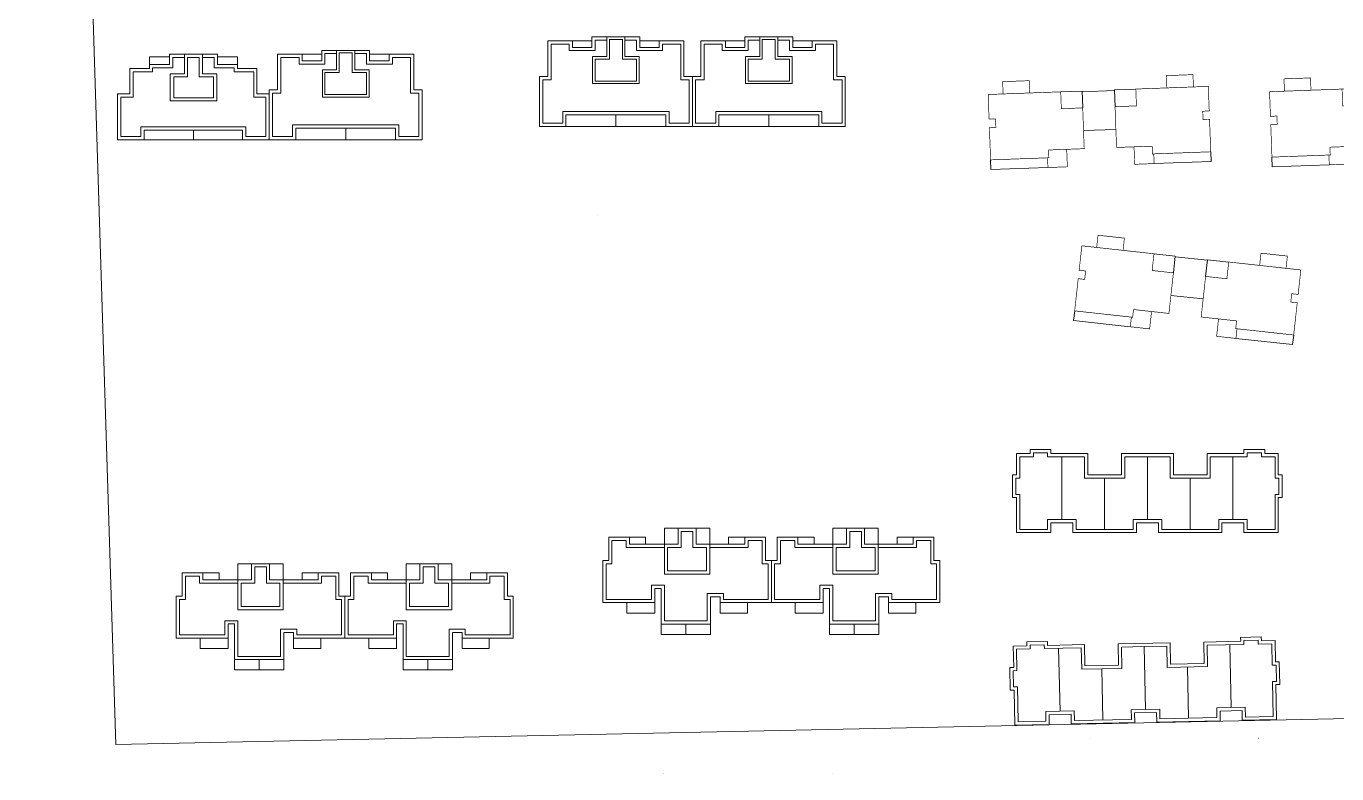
# Model space of a CAD drawing. Extents: x 65861 to 180383, y -19954 to 24543.
# Drawn here: x 120739 to 122762, y -13709 to -12555 of the extents above; entities that cross this region are included whole.
import ezdxf

# ---------------------------------------------------------------- set-up
doc = ezdxf.new("R2010")
doc.units = 0
doc.header["$LTSCALE"] = 1000
doc.header["$MEASUREMENT"] = 0
doc.layers.add('140', color=2, linetype='Continuous', lineweight=5)
doc.layers.add('DingDianTu', color=5, linetype='Continuous', lineweight=0)

# ---------------------------------------------------------------- blocks, each defined once
blk = doc.blocks.new('dafasfd')
at = {"layer": 'DingDianTu', "color": 7}
for points in [[(36368038, 16363912), (36371127, 16365074), (36372042, 16362641)], [(36369878, 16352210), (36361642, 16349110), (36361113, 16350514)]]:
    blk.add_lwpolyline(points, dxfattribs=at)
at = {"layer": 'DingDianTu', "color": 7, "const_width": 100}
blk.add_lwpolyline([(36368038, 16363912), (36368954, 16361479), (36372042, 16362641), (36374261, 16356745), (36369114, 16354807), (36369537, 16353684), (36361113, 16350514), (36359352, 16355194), (36360288, 16355546), (36359830, 16356763), (36358894, 16356410), (36357556, 16359967)], close=True, dxfattribs=at)
for points in [[(36363546, 16362221), (36362876, 16363999), (36359039, 16362555), (36359708, 16360777)], [(36371734, 16355794), (36372686, 16353267), (36369878, 16352210), (36369350, 16353614)]]:
    blk.add_lwpolyline(points, dxfattribs=at)
blk = doc.blocks.new('*E58')
at = {"layer": 'DingDianTu', "color": 252, "xscale": 0.001000002024510444, "yscale": 0.001000000163912773, "zscale": 0.001, "rotation": 339.3761177849276}
blk.add_blockref('dafasfd', (22613, -20413), dxfattribs=at)
blk = doc.blocks.new('*E57')
at = {"layer": 'DingDianTu', "color": 7, "xscale": 0.001000002024510444, "yscale": 0.001000000163912773, "zscale": 0.001, "rotation": 339.3761177849276}
blk.add_blockref('dafasfd', (22613, -20413), dxfattribs=at)
blk = doc.blocks.new('*E56')
at = {"layer": 'DingDianTu', "color": 7, "xscale": 0.001000002024510444, "yscale": 0.001000000163912773, "zscale": 0.001, "rotation": 339.3761177849276}
blk.add_blockref('dafasfd', (22613, -20413), dxfattribs=at)
blk = doc.blocks.new('*E55')
at = {"layer": 'DingDianTu', "color": 7, "xscale": 0.001000002024510444, "yscale": 0.001000000163912773, "zscale": 0.001, "rotation": 339.3761177849276}
blk.add_blockref('dafasfd', (22613, -20413), dxfattribs=at)
blk = doc.blocks.new('*E52')
at = {"layer": 'DingDianTu', "color": 7, "xscale": 0.001000002024510444, "yscale": 0.001000000163912773, "zscale": 0.001, "rotation": 339.3761177849276}
blk.add_blockref('dafasfd', (22613, -20413), dxfattribs=at)
blk = doc.blocks.new('*E50')
at = {"layer": 'DingDianTu', "color": 7, "xscale": 0.001000002024510444, "yscale": 0.001000000163912773, "zscale": 0.001, "rotation": 339.3761177849276}
blk.add_blockref('dafasfd', (22612.58, -20413.34), dxfattribs=at)
blk = doc.blocks.new('*E49')
at = {"layer": 'DingDianTu', "color": 7, "xscale": 0.001000002024510444, "yscale": 0.001000000163912773, "zscale": 0.001, "rotation": 339.3761177849276}
blk.add_blockref('dafasfd', (22612.58, -20413.34), dxfattribs=at)
blk = doc.blocks.new('*E36')
at = {"layer": 'DingDianTu', "color": 7, "xscale": 0.001000002024510444, "yscale": 0.001000000163912773, "zscale": 0.001, "rotation": 339.3761177849276}
blk.add_blockref('dafasfd', (22612.58, -20413.34), dxfattribs=at)
blk = doc.blocks.new('*E35')
at = {"layer": 'DingDianTu', "color": 7, "xscale": 0.001000002024510444, "yscale": 0.001000000163912773, "zscale": 0.001, "rotation": 339.3761177849276}
blk.add_blockref('dafasfd', (22612.58, -20413.34), dxfattribs=at)
blk = doc.blocks.new('*E34')
at = {"layer": 'DingDianTu', "color": 7, "xscale": 0.001000002024510444, "yscale": 0.001000000163912773, "zscale": 0.001, "rotation": 339.3761177849276}
blk.add_blockref('dafasfd', (22612.58, -20413.34), dxfattribs=at)

msp = doc.modelspace()

# ---------------------------------------------------------------- linework, layer by layer
at = {"layer": '140', "color": 7}
for p, q in [((120739.4, -9191.2), (120877.5, -13663.5)), ((121544.4, -12632.6), (121544.4, -12577.6)), ((121544.4, -12577.6), (121582.4, -12577.6)), ((121580.4, -12577.6), (121582.4, -12577.6)), ((121582.4, -12577.6), (121582.4, -12587.6)), ((121582.4, -12577.6), (121612.4, -12577.6)), ((121612.4, -12587.6), (121612.4, -12571.6)), ((121612.4, -12571.6), (121686.4, -12571.6)), ((121617.4, -12592.6), (121617.4, -12576.6)), ((121617.4, -12576.6), (121635.4, -12576.6)), ((121635.4, -12571.6), (121635.4, -12601.6)), ((121639.4, -12575.6), (121639.4, -12605.6)), ((121659.4, -12575.6), (121639.4, -12575.6)), ((121659.4, -12605.6), (121659.4, -12575.6)), ((121663.4, -12601.6), (121663.4, -12571.6)), ((121663.4, -12576.6), (121681.4, -12576.6)), ((121681.4, -12576.6), (121681.4, -12592.6)), ((121686.4, -12571.6), (121686.4, -12587.6)), ((121716.4, -12577.6), (121686.4, -12577.6)), ((121716.4, -12587.6), (121716.4, -12577.6)), ((121716.4, -12577.6), (121754.4, -12577.6)), ((121754.4, -12577.6), (121754.4, -12632.6)), ((121780.4, -12632.6), (121780.4, -12577.6)), ((121780.4, -12577.6), (121818.4, -12577.6)), ((121816.4, -12577.6), (121818.4, -12577.6)), ((121818.4, -12577.6), (121818.4, -12587.6)), ((121818.4, -12577.6), (121848.4, -12577.6)), ((121848.4, -12587.6), (121848.4, -12571.6)), ((121848.4, -12571.6), (121922.4, -12571.6)), ((121853.4, -12592.6), (121853.4, -12576.6)), ((121853.4, -12576.6), (121871.4, -12576.6)), ((121871.4, -12571.6), (121871.4, -12601.6)), ((121875.4, -12575.6), (121875.4, -12605.6)), ((121895.4, -12575.6), (121875.4, -12575.6)), ((121895.4, -12605.6), (121895.4, -12575.6)), ((121899.4, -12601.6), (121899.4, -12571.6)), ((121899.4, -12576.6), (121917.4, -12576.6)), ((121917.4, -12576.6), (121917.4, -12592.6)), ((121922.4, -12571.6), (121922.4, -12587.6)), ((121952.4, -12577.6), (121922.4, -12577.6)), ((121952.4, -12587.6), (121952.4, -12577.6)), ((121952.4, -12577.6), (121990.4, -12577.6)), ((121990.4, -12577.6), (121990.4, -12632.6)), ((120960.4, -12598.3), (120960.4, -12614.3)), ((121034.4, -12598.3), (120960.4, -12598.3)), ((120983.4, -12598.3), (120983.4, -12627.3)), ((121011.4, -12628.3), (121011.4, -12598.3)), ((121034.4, -12614.3), (121034.4, -12598.3)), ((121127.4, -12653.3), (121127.4, -12598.3)), ((121127.4, -12598.3), (121165.4, -12598.3)), ((121163.4, -12598.3), (121165.4, -12598.3)), ((121165.4, -12598.3), (121165.4, -12608.3)), ((121165.4, -12598.3), (121195.4, -12598.3)), ((121195.4, -12608.3), (121195.4, -12592.3)), ((121195.4, -12592.3), (121269.4, -12592.3)), ((121200.4, -12613.3), (121200.4, -12597.3)), ((121200.4, -12597.3), (121218.4, -12597.3)), ((121218.4, -12592.3), (121218.4, -12622.3)), ((121222.4, -12596.3), (121222.4, -12626.3)), ((121242.4, -12596.3), (121222.4, -12596.3)), ((121242.4, -12626.3), (121242.4, -12596.3)), ((121246.4, -12622.3), (121246.4, -12592.3)), ((121246.4, -12597.3), (121264.4, -12597.3)), ((121264.4, -12597.3), (121264.4, -12613.3)), ((121269.4, -12592.3), (121269.4, -12608.3)), ((121299.4, -12598.3), (121269.4, -12598.3)), ((121299.4, -12608.3), (121299.4, -12598.3)), ((121299.4, -12598.3), (121337.4, -12598.3)), ((121337.4, -12598.3), (121337.4, -12653.3)), ((121549.4, -12637.6), (121549.4, -12582.6)), ((121549.4, -12582.6), (121577.4, -12582.6)), ((121577.4, -12582.6), (121577.4, -12592.6)), ((121577.4, -12592.6), (121617.4, -12592.6)), ((121582.4, -12587.6), (121612.4, -12587.6)), ((121681.4, -12592.6), (121721.4, -12592.6)), ((121686.4, -12587.6), (121716.4, -12587.6)), ((121721.4, -12592.6), (121721.4, -12582.6)), ((121721.4, -12582.6), (121749.4, -12582.6)), ((121749.4, -12582.6), (121749.4, -12637.6)), ((121785.4, -12637.6), (121785.4, -12582.6)), ((121785.4, -12582.6), (121813.4, -12582.6)), ((121813.4, -12582.6), (121813.4, -12592.6)), ((121813.4, -12592.6), (121853.4, -12592.6)), ((121818.4, -12587.6), (121848.4, -12587.6)), ((121917.4, -12592.6), (121957.4, -12592.6)), ((121922.4, -12587.6), (121952.4, -12587.6)), ((121957.4, -12592.6), (121957.4, -12582.6)), ((121957.4, -12582.6), (121985.4, -12582.6)), ((121985.4, -12582.6), (121985.4, -12637.6)), ((120929.4, -12620.3), (120899.4, -12620.3)), ((120899.4, -12620.3), (120899.4, -12659.3)), ((120929.4, -12614.3), (120929.4, -12602.3)), ((120929.4, -12602.3), (120960.4, -12602.3)), ((120960.4, -12614.3), (120929.4, -12614.3)), ((120929.4, -12614.3), (120929.4, -12620.3)), ((120965.4, -12619.3), (120934.4, -12619.3)), ((120934.4, -12619.3), (120934.4, -12625.3)), ((120983.4, -12603.3), (120965.4, -12603.3)), ((120965.4, -12603.3), (120965.4, -12619.3)), ((120988.4, -12603.3), (120988.4, -12633.3)), ((121006.4, -12603.3), (120988.4, -12603.3)), ((121006.4, -12633.3), (121006.4, -12603.3)), ((121029.4, -12603.3), (121011.4, -12603.3)), ((121029.4, -12619.3), (121029.4, -12603.3)), ((121060.4, -12619.3), (121029.4, -12619.3)), ((121065.4, -12602.3), (121034.4, -12602.3)), ((121065.4, -12614.3), (121034.4, -12614.3)), ((121060.4, -12625.3), (121060.4, -12619.3)), ((121065.4, -12614.3), (121065.4, -12602.3)), ((121065.4, -12620.3), (121065.4, -12614.3)), ((121095.4, -12620.3), (121065.4, -12620.3)), ((121095.4, -12659.3), (121095.4, -12620.3)), ((121132.4, -12658.3), (121132.4, -12603.3)), ((121132.4, -12603.3), (121160.4, -12603.3)), ((121160.4, -12603.3), (121160.4, -12613.3)), ((121160.4, -12613.3), (121200.4, -12613.3)), ((121165.4, -12608.3), (121195.4, -12608.3)), ((121264.4, -12613.3), (121304.4, -12613.3)), ((121269.4, -12608.3), (121299.4, -12608.3)), ((121304.4, -12613.3), (121304.4, -12603.3)), ((121304.4, -12603.3), (121332.4, -12603.3)), ((121332.4, -12603.3), (121332.4, -12658.3)), ((121635.4, -12601.6), (121613.4, -12601.6)), ((121613.4, -12601.6), (121613.4, -12643.6)), ((121639.4, -12605.6), (121617.4, -12605.6)), ((121617.4, -12605.6), (121617.4, -12639.6)), ((121681.4, -12605.6), (121659.4, -12605.6)), ((121685.4, -12601.6), (121663.4, -12601.6)), ((121681.4, -12639.6), (121681.4, -12605.6)), ((121685.4, -12643.6), (121685.4, -12601.6)), ((121871.4, -12601.6), (121849.4, -12601.6)), ((121849.4, -12601.6), (121849.4, -12643.6)), ((121875.4, -12605.6), (121853.4, -12605.6)), ((121853.4, -12605.6), (121853.4, -12639.6)), ((121917.4, -12605.6), (121895.4, -12605.6)), ((121921.4, -12601.6), (121899.4, -12601.6)), ((121917.4, -12639.6), (121917.4, -12605.6)), ((121921.4, -12643.6), (121921.4, -12601.6)), ((120934.4, -12625.3), (120904.4, -12625.3)), ((120904.4, -12625.3), (120904.4, -12664.3)), ((120962.4, -12628.3), (120961.4, -12628.3)), ((120961.4, -12628.3), (120961.4, -12669.3)), ((120983.4, -12628.3), (120962.4, -12628.3)), ((120988.4, -12633.3), (120967.4, -12633.3)), ((120967.4, -12633.3), (120967.4, -12665.3)), ((120983.4, -12627.3), (120983.4, -12628.3)), ((121028.4, -12633.3), (121006.4, -12633.3)), ((121012.4, -12628.3), (121011.4, -12628.3)), ((121033.4, -12628.3), (121012.4, -12628.3)), ((121028.4, -12665.3), (121028.4, -12633.3)), ((121033.4, -12629.3), (121033.4, -12628.3)), ((121033.4, -12670.3), (121033.4, -12629.3)), ((121090.4, -12625.3), (121060.4, -12625.3)), ((121090.4, -12664.3), (121090.4, -12625.3)), ((121218.4, -12622.3), (121196.4, -12622.3)), ((121196.4, -12622.3), (121196.4, -12664.3)), ((121222.4, -12626.3), (121200.4, -12626.3)), ((121200.4, -12626.3), (121200.4, -12660.3)), ((121264.4, -12626.3), (121242.4, -12626.3)), ((121268.4, -12622.3), (121246.4, -12622.3)), ((121264.4, -12660.3), (121264.4, -12626.3)), ((121268.4, -12664.3), (121268.4, -12622.3)), ((121531.4, -12709.6), (121531.4, -12632.6)), ((121531.4, -12632.6), (121544.4, -12632.6)), ((121536.4, -12704.6), (121536.4, -12637.6)), ((121536.4, -12637.6), (121549.4, -12637.6)), ((121617.4, -12639.6), (121681.4, -12639.6)), ((121749.4, -12637.6), (121762.4, -12637.6)), ((121754.4, -12632.6), (121767.4, -12632.6)), ((121762.4, -12637.6), (121762.4, -12704.6)), ((121767.4, -12709.6), (121767.4, -12632.6)), ((121767.4, -12632.6), (121780.4, -12632.6)), ((121767.4, -12632.6), (121767.4, -12709.6)), ((121772.4, -12704.6), (121772.4, -12637.6)), ((121772.4, -12637.6), (121785.4, -12637.6)), ((121853.4, -12639.6), (121917.4, -12639.6)), ((121985.4, -12637.6), (121998.4, -12637.6)), ((121990.4, -12632.6), (122003.4, -12632.6)), ((121998.4, -12637.6), (121998.4, -12704.6)), ((122003.4, -12632.6), (122003.4, -12709.6)), ((120899.4, -12659.3), (120880.4, -12659.3)), ((120880.4, -12659.3), (120880.4, -12730.3)), ((121114.4, -12659.3), (121095.4, -12659.3)), ((121114.4, -12730.3), (121114.4, -12653.3)), ((121114.4, -12653.3), (121127.4, -12653.3)), ((121114.4, -12730.3), (121114.4, -12659.3)), ((121119.4, -12725.3), (121119.4, -12658.3)), ((121119.4, -12658.3), (121132.4, -12658.3)), ((121200.4, -12660.3), (121264.4, -12660.3)), ((121332.4, -12658.3), (121345.4, -12658.3)), ((121337.4, -12653.3), (121350.4, -12653.3)), ((121345.4, -12658.3), (121345.4, -12725.3)), ((121350.4, -12653.3), (121350.4, -12730.3)), ((121613.4, -12642.6), (121613.4, -12643.6)), ((121613.4, -12643.6), (121685.4, -12643.6)), ((121684.4, -12643.6), (121685.4, -12643.6)), ((121849.4, -12642.6), (121849.4, -12643.6)), ((121849.4, -12643.6), (121921.4, -12643.6)), ((121920.4, -12643.6), (121921.4, -12643.6)), ((122418.8, -12654.2), (122368.8, -12656)), ((120904.4, -12664.3), (120885.4, -12664.3)), ((120885.4, -12664.3), (120885.4, -12725.3)), ((120961.4, -12669.3), (120961.4, -12670.3)), ((120961.4, -12670.3), (121032.4, -12670.3)), ((120967.4, -12665.3), (121028.4, -12665.3)), ((121032.4, -12670.3), (121033.4, -12670.3)), ((121109.4, -12664.3), (121090.4, -12664.3)), ((121109.4, -12725.3), (121109.4, -12664.3)), ((121196.4, -12663.3), (121196.4, -12664.3)), ((121196.4, -12664.3), (121268.4, -12664.3)), ((121267.4, -12664.3), (121268.4, -12664.3)), ((121649.4, -12686.6), (121567.4, -12686.6)), ((121567.4, -12686.6), (121567.4, -12704.6)), ((121649.4, -12691.6), (121572.4, -12691.6)), ((121572.4, -12691.6), (121572.4, -12709.6)), ((121731.4, -12686.6), (121649.4, -12686.6)), ((121726.4, -12691.6), (121649.4, -12691.6)), ((121649.4, -12691.6), (121649.4, -12709.6)), ((121726.4, -12709.6), (121726.4, -12691.6)), ((121731.4, -12704.6), (121731.4, -12686.6)), ((121885.4, -12686.6), (121803.4, -12686.6)), ((121803.4, -12686.6), (121803.4, -12704.6)), ((121885.4, -12691.6), (121808.4, -12691.6)), ((121808.4, -12691.6), (121808.4, -12709.6)), ((121967.4, -12686.6), (121885.4, -12686.6)), ((121962.4, -12691.6), (121885.4, -12691.6)), ((121885.4, -12691.6), (121885.4, -12709.6)), ((121962.4, -12709.6), (121962.4, -12691.6)), ((121967.4, -12704.6), (121967.4, -12686.6)), ((120916.4, -12725.3), (120916.4, -12710.3)), ((120916.4, -12710.3), (121078.4, -12710.3)), ((120921.4, -12730.3), (120921.4, -12715.3)), ((120921.4, -12715.3), (121073.4, -12715.3)), ((120997.4, -12715.3), (120997.4, -12730.3)), ((121073.4, -12715.3), (121073.4, -12730.3)), ((121078.4, -12710.3), (121078.4, -12725.3)), ((121232.4, -12707.3), (121150.4, -12707.3)), ((121150.4, -12707.3), (121150.4, -12725.3)), ((121232.4, -12712.3), (121155.4, -12712.3)), ((121155.4, -12712.3), (121155.4, -12730.3)), ((121314.4, -12707.3), (121232.4, -12707.3)), ((121309.4, -12712.3), (121232.4, -12712.3)), ((121232.4, -12712.3), (121232.4, -12730.3)), ((121309.4, -12730.3), (121309.4, -12712.3)), ((121314.4, -12725.3), (121314.4, -12707.3)), ((121572.4, -12709.6), (121531.4, -12709.6)), ((121567.4, -12704.6), (121536.4, -12704.6)), ((121649.4, -12709.6), (121572.4, -12709.6)), ((121649.4, -12709.6), (121726.4, -12709.6)), ((121767.4, -12709.6), (121726.4, -12709.6)), ((121762.4, -12704.6), (121731.4, -12704.6)), ((121808.4, -12709.6), (121767.4, -12709.6)), ((121803.4, -12704.6), (121772.4, -12704.6)), ((121885.4, -12709.6), (121808.4, -12709.6)), ((121885.4, -12709.6), (121962.4, -12709.6)), ((122003.4, -12709.6), (121962.4, -12709.6)), ((121998.4, -12704.6), (121967.4, -12704.6)), ((122421, -12714.2), (122371, -12716)), ((120880.4, -12730.3), (120921.4, -12730.3)), ((120885.4, -12725.3), (120916.4, -12725.3)), ((120921.4, -12730.3), (121073.4, -12730.3)), ((121073.4, -12730.3), (121114.4, -12730.3)), ((121078.4, -12725.3), (121109.4, -12725.3)), ((121155.4, -12730.3), (121114.4, -12730.3)), ((121150.4, -12725.3), (121119.4, -12725.3)), ((121232.4, -12730.3), (121155.4, -12730.3)), ((121232.4, -12730.3), (121309.4, -12730.3)), ((121350.4, -12730.3), (121309.4, -12730.3)), ((121345.4, -12725.3), (121314.4, -12725.3)), ((122562.2, -12916.2), (122512.5, -12910.8)), ((122555.7, -12975.9), (122506, -12970.4)), ((122267.7, -13247.5), (122267.7, -13214.5)), ((122267.7, -13214.5), (122288.7, -13214.5)), ((122272.7, -13252.5), (122272.7, -13219.5)), ((122272.7, -13219.5), (122293.7, -13219.5)), ((122288.7, -13214.5), (122288.7, -13208.5)), ((122288.7, -13208.5), (122320.7, -13208.5)), ((122293.7, -13219.5), (122293.7, -13213.5)), ((122293.7, -13213.5), (122315.7, -13213.5)), ((122315.7, -13213.5), (122315.7, -13219.5)), ((122315.7, -13219.5), (122372.7, -13219.5)), ((122320.7, -13208.5), (122320.7, -13214.5)), ((122320.7, -13214.5), (122377.7, -13214.5)), ((122337.7, -13316.5), (122337.7, -13219.5)), ((122372.7, -13219.5), (122372.7, -13252.5)), ((122377.7, -13214.5), (122377.7, -13247.5)), ((122429.7, -13247.5), (122429.7, -13214.5)), ((122429.7, -13214.5), (122509.7, -13214.5)), ((122434.7, -13252.5), (122434.7, -13219.5)), ((122434.7, -13219.5), (122469.7, -13219.5)), ((122469.7, -13316.5), (122469.7, -13219.5)), ((122469.7, -13316.5), (122469.7, -13219.5)), ((122469.7, -13316.5), (122469.7, -13219.5)), ((122469.7, -13316.5), (122469.7, -13219.5)), ((122504.7, -13219.5), (122469.7, -13219.5)), ((122504.7, -13252.5), (122504.7, -13219.5)), ((122509.7, -13214.5), (122509.7, -13247.5)), ((122561.7, -13247.5), (122561.7, -13214.5)), ((122561.7, -13214.5), (122618.7, -13214.5)), ((122623.7, -13219.5), (122566.7, -13219.5)), ((122566.7, -13219.5), (122566.7, -13252.5)), ((122601.7, -13316.5), (122601.7, -13219.5)), ((122618.7, -13214.5), (122618.7, -13208.5)), ((122618.7, -13208.5), (122650.7, -13208.5)), ((122645.7, -13213.5), (122623.7, -13213.5)), ((122623.7, -13213.5), (122623.7, -13219.5)), ((122645.7, -13219.5), (122645.7, -13213.5)), ((122666.7, -13219.5), (122645.7, -13219.5)), ((122650.7, -13208.5), (122650.7, -13214.5)), ((122650.7, -13214.5), (122671.7, -13214.5)), ((122666.7, -13252.5), (122666.7, -13219.5)), ((122671.7, -13214.5), (122671.7, -13247.5)), ((122261.7, -13282.5), (122261.7, -13247.5)), ((122261.7, -13247.5), (122267.7, -13247.5)), ((122377.7, -13247.5), (122429.7, -13247.5)), ((122509.7, -13247.5), (122561.7, -13247.5)), ((122671.7, -13247.5), (122677.7, -13247.5)), ((122677.7, -13247.5), (122677.7, -13282.5)), ((122266.7, -13277.5), (122266.7, -13252.5)), ((122266.7, -13252.5), (122272.7, -13252.5)), ((122372.7, -13252.5), (122434.7, -13252.5)), ((122403.7, -13252.5), (122403.7, -13331.5)), ((122403.7, -13252.5), (122403.7, -13331.5)), ((122566.7, -13252.5), (122504.7, -13252.5)), ((122535.7, -13252.5), (122535.7, -13331.5)), ((122535.7, -13252.5), (122535.7, -13331.5)), ((122672.7, -13252.5), (122666.7, -13252.5)), ((122672.7, -13277.5), (122672.7, -13252.5)), ((122267.7, -13282.5), (122261.7, -13282.5)), ((122272.7, -13277.5), (122266.7, -13277.5)), ((122267.7, -13336.5), (122267.7, -13282.5)), ((122272.7, -13331.5), (122272.7, -13277.5)), ((122666.7, -13331.5), (122666.7, -13277.5)), ((122666.7, -13277.5), (122672.7, -13277.5)), ((122677.7, -13282.5), (122671.7, -13282.5)), ((122671.7, -13282.5), (122671.7, -13336.5)), ((122359.7, -13316.5), (122315.7, -13316.5)), ((122315.7, -13316.5), (122315.7, -13331.5)), ((122354.7, -13321.5), (122320.7, -13321.5)), ((122320.7, -13321.5), (122320.7, -13336.5)), ((122354.7, -13336.5), (122354.7, -13321.5)), ((122359.7, -13331.5), (122359.7, -13316.5)), ((122469.7, -13316.5), (122447.7, -13316.5)), ((122447.7, -13316.5), (122447.7, -13329)), ((122486.7, -13321.5), (122452.7, -13321.5)), ((122452.7, -13321.5), (122452.7, -13336.5)), ((122469.7, -13316.5), (122491.7, -13316.5)), ((122486.7, -13336.5), (122486.7, -13321.5)), ((122491.7, -13316.5), (122491.7, -13329)), ((122579.7, -13331.5), (122579.7, -13316.5)), ((122579.7, -13316.5), (122623.7, -13316.5)), ((122618.7, -13321.5), (122584.7, -13321.5)), ((122584.7, -13321.5), (122584.7, -13336.5)), ((122618.7, -13336.5), (122618.7, -13321.5)), ((122623.7, -13316.5), (122623.7, -13331.5)), ((121638.3, -13343.6), (121670.3, -13343.6)), ((121638.3, -13379.6), (121638.3, -13343.6)), ((121643.3, -13384.6), (121643.3, -13348.6)), ((121643.3, -13348.6), (121665.3, -13348.6)), ((121665.3, -13348.6), (121665.3, -13359.6)), ((121670.3, -13343.6), (121670.3, -13354.6)), ((121670.3, -13343.6), (121695.3, -13343.6)), ((121695.3, -13343.6), (121695.3, -13354.6)), ((121724.3, -13354.6), (121724.3, -13329.6)), ((121724.3, -13329.6), (121745.3, -13329.6)), ((121745.3, -13354.6), (121745.3, -13329.6)), ((121745.3, -13329.6), (121773.3, -13329.6)), ((121768.3, -13334.6), (121750.3, -13334.6)), ((121750.3, -13334.6), (121750.3, -13359.6)), ((121768.3, -13359.6), (121768.3, -13334.6)), ((121773.3, -13329.6), (121773.3, -13354.6)), ((121773.3, -13329.6), (121794.3, -13329.6)), ((121794.3, -13329.6), (121794.3, -13354.6)), ((121823.3, -13354.6), (121823.3, -13343.6)), ((121823.3, -13343.6), (121848.3, -13343.6)), ((121848.3, -13354.6), (121848.3, -13343.6)), ((121848.3, -13343.6), (121880.3, -13343.6)), ((121853.3, -13359.6), (121853.3, -13348.6)), ((121853.3, -13348.6), (121875.3, -13348.6)), ((121875.3, -13348.6), (121875.3, -13384.6)), ((121880.3, -13343.6), (121880.3, -13379.6)), ((121898.3, -13343.6), (121930.3, -13343.6)), ((121898.3, -13379.6), (121898.3, -13343.6)), ((121903.3, -13384.6), (121903.3, -13348.6)), ((121903.3, -13348.6), (121925.3, -13348.6)), ((121925.3, -13348.6), (121925.3, -13359.6)), ((121930.3, -13343.6), (121930.3, -13354.6)), ((121930.3, -13343.6), (121955.3, -13343.6)), ((121955.3, -13343.6), (121955.3, -13354.6)), ((121984.3, -13354.6), (121984.3, -13329.6)), ((121984.3, -13329.6), (122005.3, -13329.6)), ((122005.3, -13354.6), (122005.3, -13329.6)), ((122005.3, -13329.6), (122033.3, -13329.6)), ((122028.3, -13334.6), (122010.3, -13334.6)), ((122010.3, -13334.6), (122010.3, -13359.6)), ((122028.3, -13359.6), (122028.3, -13334.6)), ((122033.3, -13329.6), (122033.3, -13354.6)), ((122033.3, -13329.6), (122054.3, -13329.6)), ((122054.3, -13329.6), (122054.3, -13354.6)), ((122083.3, -13354.6), (122083.3, -13343.6)), ((122083.3, -13343.6), (122108.3, -13343.6)), ((122108.3, -13354.6), (122108.3, -13343.6)), ((122108.3, -13343.6), (122140.3, -13343.6)), ((122113.3, -13359.6), (122113.3, -13348.6)), ((122113.3, -13348.6), (122135.3, -13348.6)), ((122135.3, -13348.6), (122135.3, -13384.6)), ((122140.3, -13343.6), (122140.3, -13379.6)), ((122320.7, -13336.5), (122267.7, -13336.5)), ((122315.7, -13331.5), (122272.7, -13331.5)), ((122403.7, -13336.5), (122354.7, -13336.5)), ((122447.7, -13331.5), (122359.7, -13331.5)), ((122452.7, -13336.5), (122403.7, -13336.5)), ((122447.7, -13329), (122447.7, -13331.5)), ((122584.7, -13336.5), (122486.7, -13336.5)), ((122491.7, -13329), (122491.7, -13331.5)), ((122491.7, -13331.5), (122579.7, -13331.5)), ((122671.7, -13336.5), (122618.7, -13336.5)), ((122623.7, -13331.5), (122666.7, -13331.5)), ((121665.3, -13359.6), (121724.3, -13359.6)), ((121670.3, -13354.6), (121745.3, -13354.6)), ((121724.3, -13354.6), (121724.3, -13400.6)), ((121729.3, -13359.6), (121729.3, -13395.6)), ((121750.3, -13359.6), (121729.3, -13359.6)), ((121789.3, -13359.6), (121768.3, -13359.6)), ((121773.3, -13354.6), (121848.3, -13354.6)), ((121789.3, -13395.6), (121789.3, -13359.6)), ((121794.3, -13400.6), (121794.3, -13354.6)), ((121794.3, -13359.6), (121853.3, -13359.6)), ((121925.3, -13359.6), (121984.3, -13359.6)), ((121930.3, -13354.6), (122005.3, -13354.6)), ((121984.3, -13354.6), (121984.3, -13400.6)), ((121989.3, -13359.6), (121989.3, -13395.6)), ((122010.3, -13359.6), (121989.3, -13359.6)), ((122049.3, -13359.6), (122028.3, -13359.6)), ((122033.3, -13354.6), (122108.3, -13354.6)), ((122049.3, -13395.6), (122049.3, -13359.6)), ((122054.3, -13400.6), (122054.3, -13354.6)), ((122054.3, -13359.6), (122113.3, -13359.6)), ((121066, -13409.5), (121066, -13384.5)), ((121066, -13384.5), (121087, -13384.5)), ((121087, -13409.5), (121087, -13384.5)), ((121087, -13384.5), (121115, -13384.5)), ((121115, -13384.5), (121115, -13409.5)), ((121115, -13384.5), (121136, -13384.5)), ((121136, -13384.5), (121136, -13409.5)), ((121326, -13409.5), (121326, -13384.5)), ((121326, -13384.5), (121347, -13384.5)), ((121347, -13409.5), (121347, -13384.5)), ((121347, -13384.5), (121375, -13384.5)), ((121375, -13384.5), (121375, -13409.5)), ((121375, -13384.5), (121396, -13384.5)), ((121396, -13384.5), (121396, -13409.5)), ((121629.3, -13444.6), (121629.3, -13379.6)), ((121629.3, -13379.6), (121638.3, -13379.6)), ((121634.3, -13439.6), (121634.3, -13384.6)), ((121634.3, -13384.6), (121643.3, -13384.6)), ((121875.3, -13384.6), (121884.3, -13384.6)), ((121880.3, -13379.6), (121889.3, -13379.6)), ((121884.3, -13384.6), (121884.3, -13439.6)), ((121889.3, -13444.6), (121889.3, -13379.6)), ((121889.3, -13379.6), (121898.3, -13379.6)), ((121889.3, -13379.6), (121889.3, -13444.6)), ((121894.3, -13439.6), (121894.3, -13384.6)), ((121894.3, -13384.6), (121903.3, -13384.6)), ((122135.3, -13384.6), (122144.3, -13384.6)), ((122140.3, -13379.6), (122149.3, -13379.6)), ((122144.3, -13384.6), (122144.3, -13439.6)), ((122149.3, -13379.6), (122149.3, -13444.6)), ((120980, -13398.5), (121012, -13398.5)), ((120980, -13434.5), (120980, -13398.5)), ((120985, -13439.5), (120985, -13403.5)), ((120985, -13403.5), (121007, -13403.5)), ((121007, -13403.5), (121007, -13414.5)), ((121012, -13398.5), (121012, -13409.5)), ((121012, -13398.5), (121037, -13398.5)), ((121012, -13409.5), (121087, -13409.5)), ((121037, -13398.5), (121037, -13409.5)), ((121066, -13409.5), (121066, -13455.5)), ((121110, -13389.5), (121092, -13389.5)), ((121092, -13389.5), (121092, -13414.5)), ((121110, -13414.5), (121110, -13389.5)), ((121115, -13409.5), (121190, -13409.5)), ((121136, -13455.5), (121136, -13409.5)), ((121165, -13409.5), (121165, -13398.5)), ((121165, -13398.5), (121190, -13398.5)), ((121190, -13409.5), (121190, -13398.5)), ((121190, -13398.5), (121222, -13398.5)), ((121195, -13414.5), (121195, -13403.5)), ((121195, -13403.5), (121217, -13403.5)), ((121217, -13403.5), (121217, -13439.5)), ((121222, -13398.5), (121222, -13434.5)), ((121240, -13398.5), (121272, -13398.5)), ((121240, -13434.5), (121240, -13398.5)), ((121245, -13439.5), (121245, -13403.5)), ((121245, -13403.5), (121267, -13403.5)), ((121267, -13403.5), (121267, -13414.5)), ((121272, -13398.5), (121272, -13409.5)), ((121272, -13398.5), (121297, -13398.5)), ((121272, -13409.5), (121347, -13409.5)), ((121297, -13398.5), (121297, -13409.5)), ((121326, -13409.5), (121326, -13455.5)), ((121370, -13389.5), (121352, -13389.5)), ((121352, -13389.5), (121352, -13414.5)), ((121370, -13414.5), (121370, -13389.5)), ((121375, -13409.5), (121450, -13409.5)), ((121396, -13455.5), (121396, -13409.5)), ((121425, -13409.5), (121425, -13398.5)), ((121425, -13398.5), (121450, -13398.5)), ((121450, -13409.5), (121450, -13398.5)), ((121450, -13398.5), (121482, -13398.5)), ((121455, -13414.5), (121455, -13403.5)), ((121455, -13403.5), (121477, -13403.5)), ((121477, -13403.5), (121477, -13439.5)), ((121482, -13398.5), (121482, -13434.5)), ((121724.3, -13400.6), (121794.3, -13400.6)), ((121729.3, -13395.6), (121789.3, -13395.6)), ((121984.3, -13400.6), (122054.3, -13400.6)), ((121989.3, -13395.6), (122049.3, -13395.6)), ((121007, -13414.5), (121066, -13414.5)), ((121071, -13414.5), (121071, -13450.5)), ((121092, -13414.5), (121071, -13414.5)), ((121131, -13414.5), (121110, -13414.5)), ((121131, -13450.5), (121131, -13414.5)), ((121136, -13414.5), (121195, -13414.5)), ((121267, -13414.5), (121326, -13414.5)), ((121331, -13414.5), (121331, -13450.5)), ((121352, -13414.5), (121331, -13414.5)), ((121391, -13414.5), (121370, -13414.5)), ((121391, -13450.5), (121391, -13414.5)), ((121396, -13414.5), (121455, -13414.5)), ((121724.3, -13417.6), (121704.3, -13417.6)), ((121704.3, -13417.6), (121704.3, -13439.6)), ((121719.3, -13422.6), (121709.3, -13422.6)), ((121709.3, -13422.6), (121709.3, -13444.6)), ((121719.3, -13477.6), (121719.3, -13422.6)), ((121724.3, -13472.6), (121724.3, -13417.6)), ((121984.3, -13417.6), (121964.3, -13417.6)), ((121964.3, -13417.6), (121964.3, -13439.6)), ((121979.3, -13422.6), (121969.3, -13422.6)), ((121969.3, -13422.6), (121969.3, -13444.6)), ((121979.3, -13477.6), (121979.3, -13422.6)), ((121984.3, -13472.6), (121984.3, -13417.6)), ((120971, -13499.5), (120971, -13434.5)), ((120971, -13434.5), (120980, -13434.5)), ((120976, -13494.5), (120976, -13439.5)), ((120976, -13439.5), (120985, -13439.5)), ((121217, -13439.5), (121226, -13439.5)), ((121222, -13434.5), (121231, -13434.5)), ((121226, -13439.5), (121226, -13494.5)), ((121231, -13499.5), (121231, -13434.5)), ((121231, -13434.5), (121240, -13434.5)), ((121231, -13434.5), (121231, -13499.5)), ((121236, -13494.5), (121236, -13439.5)), ((121236, -13439.5), (121245, -13439.5)), ((121477, -13439.5), (121486, -13439.5)), ((121482, -13434.5), (121491, -13434.5)), ((121486, -13439.5), (121486, -13494.5)), ((121491, -13434.5), (121491, -13499.5)), ((121709.3, -13444.6), (121629.3, -13444.6)), ((121704.3, -13439.6), (121634.3, -13439.6)), ((121666.3, -13444.6), (121666.3, -13460.6)), ((121709.3, -13460.6), (121709.3, -13444.6)), ((121815.3, -13430.6), (121790.3, -13430.6)), ((121790.3, -13430.6), (121790.3, -13472.6)), ((121810.3, -13435.6), (121795.3, -13435.6)), ((121795.3, -13435.6), (121795.3, -13477.6)), ((121810.3, -13444.6), (121810.3, -13435.6)), ((121889.3, -13444.6), (121810.3, -13444.6)), ((121810.3, -13460.6), (121810.3, -13444.6)), ((121815.3, -13439.6), (121815.3, -13430.6)), ((121884.3, -13439.6), (121815.3, -13439.6)), ((121852.3, -13444.6), (121852.3, -13460.6)), ((121969.3, -13444.6), (121889.3, -13444.6)), ((121964.3, -13439.6), (121894.3, -13439.6)), ((121926.3, -13444.6), (121926.3, -13460.6)), ((121969.3, -13460.6), (121969.3, -13444.6)), ((122075.3, -13430.6), (122050.3, -13430.6)), ((122050.3, -13430.6), (122050.3, -13472.6)), ((122070.3, -13435.6), (122055.3, -13435.6)), ((122055.3, -13435.6), (122055.3, -13477.6)), ((122070.3, -13444.6), (122070.3, -13435.6)), ((122149.3, -13444.6), (122070.3, -13444.6)), ((122070.3, -13460.6), (122070.3, -13444.6)), ((122075.3, -13439.6), (122075.3, -13430.6)), ((122144.3, -13439.6), (122075.3, -13439.6)), ((122112.3, -13444.6), (122112.3, -13460.6)), ((121066, -13455.5), (121136, -13455.5)), ((121071, -13450.5), (121131, -13450.5)), ((121326, -13455.5), (121396, -13455.5)), ((121331, -13450.5), (121391, -13450.5)), ((121666.3, -13460.6), (121709.3, -13460.6)), ((121852.3, -13460.6), (121810.3, -13460.6)), ((121926.3, -13460.6), (121969.3, -13460.6)), ((122112.3, -13460.6), (122070.3, -13460.6)), ((121066, -13472.5), (121046, -13472.5)), ((121046, -13472.5), (121046, -13494.5)), ((121061, -13477.5), (121051, -13477.5)), ((121051, -13477.5), (121051, -13499.5)), ((121061, -13532.5), (121061, -13477.5)), ((121066, -13527.5), (121066, -13472.5)), ((121157, -13485.5), (121132, -13485.5)), ((121132, -13485.5), (121132, -13527.5)), ((121157, -13494.5), (121157, -13485.5)), ((121326, -13472.5), (121306, -13472.5)), ((121306, -13472.5), (121306, -13494.5)), ((121321, -13477.5), (121311, -13477.5)), ((121311, -13477.5), (121311, -13499.5)), ((121321, -13532.5), (121321, -13477.5)), ((121326, -13527.5), (121326, -13472.5)), ((121417, -13485.5), (121392, -13485.5)), ((121392, -13485.5), (121392, -13527.5)), ((121417, -13494.5), (121417, -13485.5)), ((121795.3, -13477.6), (121719.3, -13477.6)), ((121719.3, -13493.6), (121719.3, -13477.6)), ((121790.3, -13472.6), (121724.3, -13472.6)), ((121757.3, -13477.6), (121757.3, -13493.6)), ((121795.3, -13477.6), (121795.3, -13493.6)), ((122055.3, -13477.6), (121979.3, -13477.6)), ((121979.3, -13493.6), (121979.3, -13477.6)), ((122050.3, -13472.6), (121984.3, -13472.6)), ((122017.3, -13477.6), (122017.3, -13493.6)), ((122055.3, -13477.6), (122055.3, -13493.6)), ((121051, -13499.5), (120971, -13499.5)), ((121046, -13494.5), (120976, -13494.5)), ((121008, -13499.5), (121008, -13515.5)), ((121051, -13515.5), (121051, -13499.5)), ((121152, -13490.5), (121137, -13490.5)), ((121137, -13490.5), (121137, -13532.5)), ((121152, -13499.5), (121152, -13490.5)), ((121231, -13499.5), (121152, -13499.5)), ((121152, -13515.5), (121152, -13499.5)), ((121226, -13494.5), (121157, -13494.5)), ((121194, -13499.5), (121194, -13515.5)), ((121311, -13499.5), (121231, -13499.5)), ((121306, -13494.5), (121236, -13494.5)), ((121268, -13499.5), (121268, -13515.5)), ((121311, -13515.5), (121311, -13499.5)), ((121412, -13490.5), (121397, -13490.5)), ((121397, -13490.5), (121397, -13532.5)), ((121412, -13499.5), (121412, -13490.5)), ((121491, -13499.5), (121412, -13499.5)), ((121412, -13515.5), (121412, -13499.5)), ((121486, -13494.5), (121417, -13494.5)), ((121454, -13499.5), (121454, -13515.5)), ((121795.3, -13493.6), (121719.3, -13493.6)), ((122055.3, -13493.6), (121979.3, -13493.6)), ((122283.5, -13505.2), (122315.5, -13504.5)), ((122283.6, -13511.2), (122283.5, -13505.2)), ((122288.6, -13510.1), (122310.6, -13509.6)), ((122288.7, -13516.1), (122288.6, -13510.1)), ((122310.6, -13509.6), (122310.7, -13515.6)), ((122315.5, -13504.5), (122315.6, -13510.5)), ((122315.6, -13510.5), (122372.6, -13509.3)), ((122372.6, -13509.3), (122373.3, -13542.3)), ((122424.6, -13508.2), (122504.6, -13506.5)), ((122425.3, -13541.2), (122424.6, -13508.2)), ((122504.6, -13506.5), (122505.3, -13539.5)), ((122556.6, -13505.4), (122613.6, -13504.2)), ((122557.3, -13538.4), (122556.6, -13505.4)), ((122618.7, -13509.1), (122561.7, -13510.3)), ((122561.7, -13510.3), (122562.4, -13543.3)), ((122598.7, -13606.6), (122596.7, -13509.6)), ((122613.4, -13498.2), (122645.4, -13497.6)), ((122613.6, -13504.2), (122613.4, -13498.2)), ((122640.5, -13502.7), (122618.5, -13503.1)), ((122618.5, -13503.1), (122618.7, -13509.1)), ((122640.7, -13508.7), (122640.5, -13502.7)), ((122661.7, -13508.2), (122640.7, -13508.7)), ((122645.4, -13497.6), (122645.6, -13503.6)), ((122645.6, -13503.6), (122666.6, -13503.1)), ((122662.3, -13541.2), (122661.7, -13508.2)), ((122666.6, -13503.1), (122667.2, -13536.1)), ((121008, -13515.5), (121051, -13515.5)), ((121132, -13527.5), (121066, -13527.5)), ((121194, -13515.5), (121152, -13515.5)), ((121268, -13515.5), (121311, -13515.5)), ((121392, -13527.5), (121326, -13527.5)), ((121454, -13515.5), (121412, -13515.5)), ((122262.6, -13511.6), (122283.6, -13511.2)), ((122263.3, -13544.6), (122262.6, -13511.6)), ((122267.7, -13516.5), (122288.7, -13516.1)), ((122268.4, -13549.5), (122267.7, -13516.5)), ((122310.7, -13515.6), (122367.7, -13514.4)), ((122334.8, -13612.1), (122332.7, -13515.1)), ((122367.7, -13514.4), (122368.4, -13547.4)), ((122429.7, -13513.1), (122464.7, -13512.4)), ((122430.4, -13546.1), (122429.7, -13513.1)), ((122499.7, -13511.6), (122464.7, -13512.4)), ((122466.7, -13609.3), (122464.7, -13512.4)), ((122466.7, -13609.3), (122464.7, -13512.4)), ((122466.7, -13609.3), (122464.7, -13512.4)), ((122466.7, -13609.3), (122464.7, -13512.4)), ((122500.4, -13544.6), (122499.7, -13511.6)), ((121137, -13532.5), (121061, -13532.5)), ((121061, -13548.5), (121061, -13532.5)), ((121137, -13548.5), (121061, -13548.5)), ((121099, -13532.5), (121099, -13548.5)), ((121137, -13532.5), (121137, -13548.5)), ((121397, -13532.5), (121321, -13532.5)), ((121321, -13548.5), (121321, -13532.5)), ((121397, -13548.5), (121321, -13548.5)), ((121359, -13532.5), (121359, -13548.5)), ((121397, -13532.5), (121397, -13548.5)), ((122257.3, -13544.7), (122263.3, -13544.6)), ((122258.1, -13579.7), (122257.3, -13544.7)), ((122262.4, -13549.6), (122268.4, -13549.5)), ((122263, -13574.6), (122262.4, -13549.6)), ((122368.4, -13547.4), (122430.4, -13546.1)), ((122373.3, -13542.3), (122425.3, -13541.2)), ((122399.4, -13546.7), (122401.1, -13625.7)), ((122399.4, -13546.7), (122401.1, -13625.7)), ((122562.4, -13543.3), (122500.4, -13544.6)), ((122505.3, -13539.5), (122557.3, -13538.4)), ((122531.4, -13544), (122533, -13623)), ((122531.4, -13544), (122533, -13623)), ((122668.3, -13541.1), (122662.3, -13541.2)), ((122667.2, -13536.1), (122673.2, -13536)), ((122668.9, -13566.1), (122668.3, -13541.1)), ((122673.2, -13536), (122674, -13571)), ((122662.9, -13566.2), (122668.9, -13566.1)), ((122664, -13620.2), (122662.9, -13566.2)), ((122674, -13571), (122668, -13571.1)), ((122668, -13571.1), (122669.1, -13625.1)), ((120877.5, -13663.5), (125077.6, -13575.3)), ((122264.1, -13579.6), (122258.1, -13579.7)), ((122269, -13574.5), (122263, -13574.6)), ((122265.2, -13633.6), (122264.1, -13579.6)), ((122270.1, -13628.5), (122269, -13574.5)), ((122356.8, -13611.7), (122312.8, -13612.6)), ((122357.1, -13626.7), (122356.8, -13611.7)), ((122466.7, -13609.3), (122444.7, -13609.8)), ((122444.7, -13609.8), (122445, -13622.3)), ((122466.7, -13609.3), (122488.7, -13608.9)), ((122488.7, -13608.9), (122489, -13621.4)), ((122576.7, -13607), (122620.7, -13606.1)), ((122577, -13622), (122576.7, -13607)), ((122615.8, -13611.2), (122581.8, -13611.9)), ((122616.1, -13626.2), (122615.8, -13611.2)), ((122620.7, -13606.1), (122621, -13621.1)), ((122313.1, -13627.6), (122270.1, -13628.5)), ((122312.8, -13612.6), (122313.1, -13627.6)), ((122351.9, -13616.8), (122317.9, -13617.5)), ((122317.9, -13617.5), (122318.2, -13632.5)), ((122352.2, -13631.8), (122351.9, -13616.8)), ((122401.2, -13630.7), (122352.2, -13631.8)), ((122445.1, -13624.8), (122357.1, -13626.7)), ((122450.2, -13629.7), (122401.2, -13630.7)), ((122445, -13622.3), (122445.1, -13624.8)), ((122483.8, -13614), (122449.8, -13614.7)), ((122449.8, -13614.7), (122450.2, -13629.7)), ((122484.2, -13629), (122483.8, -13614)), ((122582.1, -13626.9), (122484.2, -13629)), ((122489, -13621.4), (122489, -13623.9)), ((122489, -13623.9), (122577, -13622)), ((122581.8, -13611.9), (122582.1, -13626.9)), ((122669.1, -13625.1), (122616.1, -13626.2)), ((122621, -13621.1), (122664, -13620.2)), ((122318.2, -13632.5), (122265.2, -13633.6))]:
    msp.add_line(p, q, dxfattribs=at)

# ---------------------------------------------------------------- block references
at = {"layer": '140', "color": 7, "extrusion": (0, 0, -1), "yscale": 10.00000000931323, "zscale": -10}
for name, p, xscale, rotation in [('*E35', (-739599.8, 189207.8), 10.00000000930799, 357.8974182960303), ('*E49', (-762583.3, 96781.8), 10.00000000930438, 6.282981685854773)]:
    msp.add_blockref(name, p, dxfattribs=dict(at, xscale=xscale, rotation=rotation))
at = {"layer": '140', "color": 7, "yscale": 10.00000000931323, "zscale": 10}
for name, p, xscale, rotation in [('*E36', (-507952.7, 143405.8), 10.00000000930799, 2.102581703969761), ('*E34', (-507518.5, 143410.1), 10.00000000930799, 2.102581703969761), ('*E50', (-478311.3, 233404.8), 10.00000000930438, 353.7170183141453)]:
    msp.add_blockref(name, p, dxfattribs=dict(at, xscale=xscale, rotation=rotation))
at = {"layer": '140', "color": 7, "xscale": 0.01000000000931323, "yscale": 0.01000000000931323, "zscale": 0.01}
for name, p in [('*E52', (120997.4, -12667.3)), ('*E56', (121757.3, -13474.6)), ('*E55', (122017.3, -13474.6)), ('*E58', (121099, -13529.5)), ('*E57', (121359, -13529.5))]:
    msp.add_blockref(name, p, dxfattribs=at)

doc.saveas('drawing.dxf')
